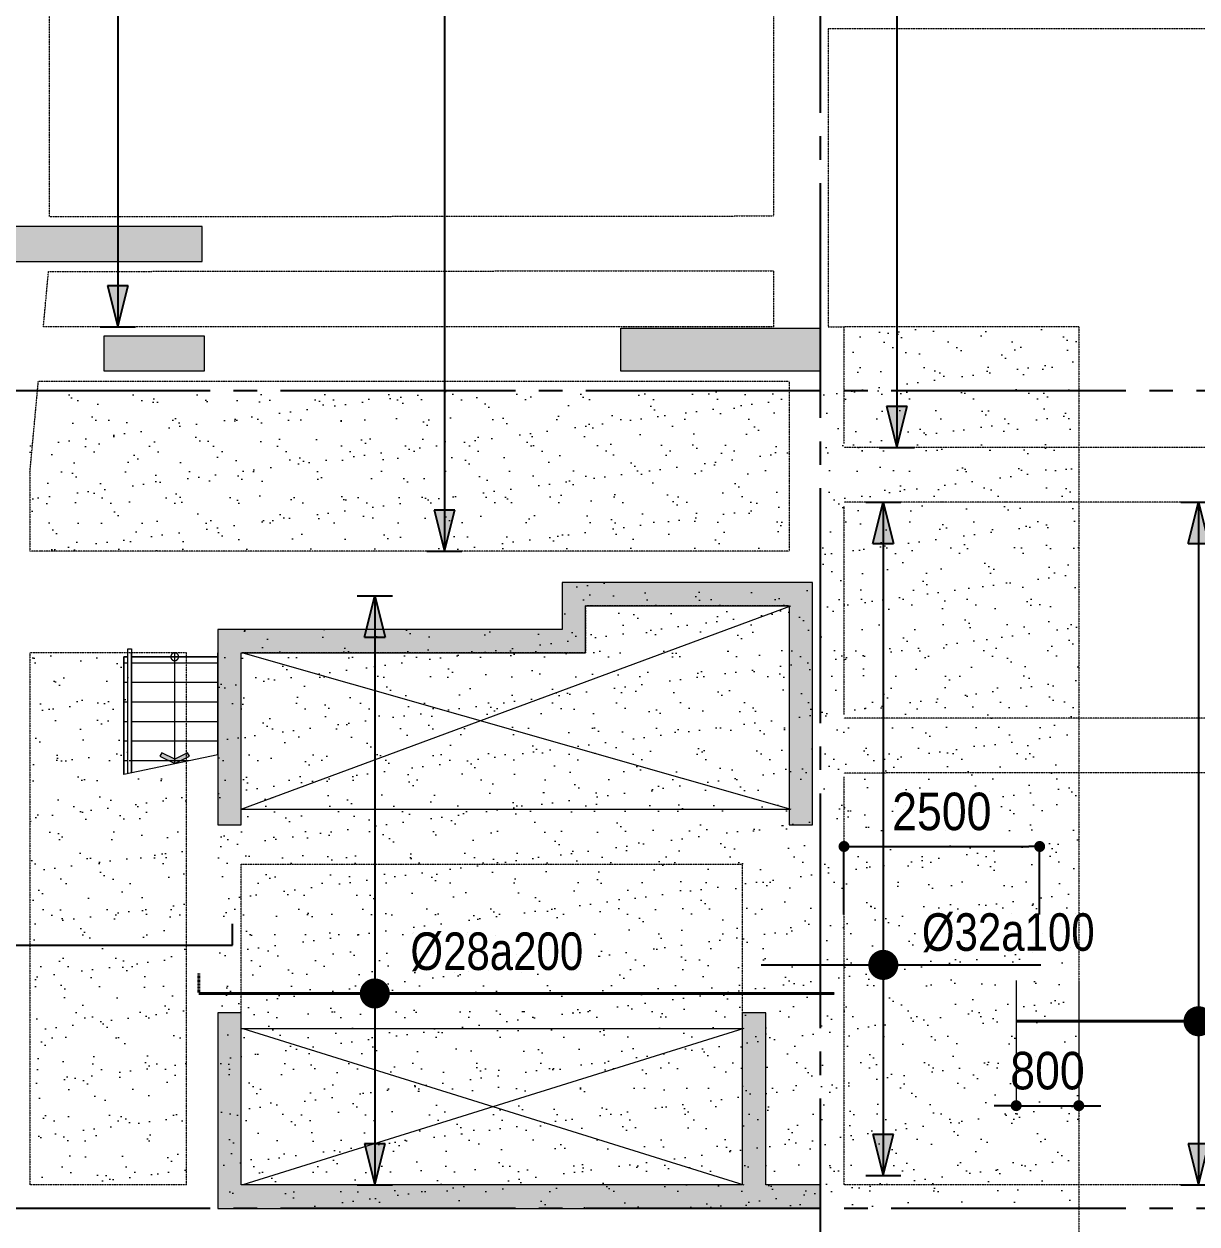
# Model space of a CAD drawing. Header units: millimetres. Extents: x -3819597 to -2591384, y 582389 to 820195.
# Drawn here: x -3671370 to -3656385, y 622031 to 637369 of the extents above; entities that cross this region are included whole.
import ezdxf
from ezdxf.enums import TextEntityAlignment as Align
from ezdxf.xclip import XClip

# ---------------------------------------------------------------- set-up
doc = ezdxf.new("R2010")
doc.units = ezdxf.units.MM
doc.header["$MEASUREMENT"] = 0
doc.header["$XCLIPFRAME"] = 0
for name, pattern in [('CENTER', [2, 1.25, -0.25, 0.25, -0.25]), ('CHG_XX_Damsan_Ham 2$0$CHG_XX_Damsan_Ham 2$0$HIDDEN', [0.375, 0.25, -0.125]), ('CHG_XX_Damsan_Ham 2$0$MB Ham 2$0$Hidden21', [3, 2, -1]), ('CHG_XX_Luoi truc$0$MB_Luoi truc$0$Center101', [13, 10, -1, 1, -1]), ('HIDDEN', [0.375, 0.25, -0.125])]:
    doc.linetypes.add(name, pattern=pattern)
doc.layers.get('0').update_dxf_attribs({"lineweight": 9})
doc.layers.get('Defpoints').update_dxf_attribs({"color": 10, "lineweight": 0})
for name, color, linetype in [('02HN. TEXT B', 1, 'Continuous'), ('08HN. SSS X', 6, 'Continuous'), ('12HN. GRID', 1, 'CENTER'), ("CHG_XX_Damsan_Ham 2$0$CHG_XX_Damsan_Ham 2$0$'S_General_Hatch_8", 8, 'Continuous'), ('CHG_XX_Damsan_Ham 2$0$MB Ham 2$0$Staircase', 30, 'Continuous'), ('CHG_XX_Damsan_Ham 2$0$MB Ham 2$0$Staircase Hidden', 34, 'CHG_XX_Damsan_Ham 2$0$MB Ham 2$0$Hidden21'), ('CHG_XX_Luoi truc$0$Grid', 34, 'Continuous'), ('CHG_XX_Luoi truc$0$Grid Line', 8, 'CHG_XX_Luoi truc$0$MB_Luoi truc$0$Center101'), ('dim', 51, 'Continuous')]:
    doc.layers.add(name, color=color, linetype=linetype)
for name, color, linetype, lineweight in [('CHG_XX_Cot_Ham 2$0$NS-Pier-H2', 150, 'Continuous', 13), ('CHG_XX_Cot_Ham 2$0$NS-Pier-H2 @ 1', 150, 'Continuous', 13), ('CHG_XX_Cot_Ham 2$0$NS-Pier-H2 @ 150', 150, 'Continuous', 13), ("CHG_XX_Damsan_Ham 2$0$CHG_XX_Damsan_Ham 2$0$'S_General_Hidden_1 Thin", 1, 'CHG_XX_Damsan_Ham 2$0$CHG_XX_Damsan_Ham 2$0$HIDDEN', 18), ('CHG_XX_Damsan_Ham 2$0$CHG_XX_Damsan_Ham 2$0$CHG_XX_Damsan_Ham 2$0$Start lo mo', 3, 'Continuous', 15), ('CHG_XX_Damsan_Ham 2$0$CHG_XX_Damsan_Ham 2$0$DBAO', 3, 'Continuous', 13), ('CHG_XX_Damsan_Ham 2$0$CHG_XX_Damsan_Ham 2$0$Start lo mo', 3, 'Continuous', 15), ('CHG_XX_Damsan_Ham 2$0$HATCH', 57, 'Continuous', 9), ('CHG_XX_Damsan_Ham 2$0$tam cap ram', 8, 'Continuous', 5), ('KTH', 154, 'Continuous', 9), ('thep chay suot', 5, 'HIDDEN', 40)]:
    doc.layers.add(name, color=color, linetype=linetype, lineweight=lineweight)
doc.styles.add('[HN042014]STYLE', font='arial.ttf', dxfattribs={"width": 0.8})
doc.styles.add('CHG_XX_Luoi truc$0$MB_Luoi truc$0$Grid A-F$0$VNI-HelveCB', font='VHELVCB_0.TTF')
doc.styles.add('MB_Luoi truc$0$Arial_C', font='arial.ttf', dxfattribs={"width": 0.85})
doc.dimstyles.new('200', dxfattribs={"dimscale": 200, "dimtxt": 2.4, "dimasz": 0.7, "dimexe": 0.0003, "dimexo": 0, "dimgap": 1, "dimtad": 1, "dimdec": 0, "dimzin": 12, "dimdsep": 46, "dimtxsty": 'MB_Luoi truc$0$Arial_C', "dimblk": 'MB_Luoi truc$0$_Dot', "dimcen": 0.5, "dimclrd": 256, "dimclre": 8, "dimclrt": 1, "dimadec": 0, "dimazin": 0, "dimtfac": 1, "dimtdec": 0, "dimtix": 1, "dimtmove": 2, "dimatfit": 3, "dimldrblk": 'MB_Luoi truc$0$HTT Arrow 30', "dimfxl": 1, "dimtolj": 1, "dimtzin": 0, "dimlwe": -1, "dimarcsym": 0})

# ---------------------------------------------------------------- blocks, each defined once
blk = doc.blocks.new('*U701')
at = {"layer": '12HN. GRID', "linetype": 'Continuous'}
h = blk.add_hatch(color=256, dxfattribs=at)
h.dxf.hatch_style = 1
h.paths.add_polyline_path([(-44, 1517.8), (44, 1517.8), (0, 1693.8)])
h = blk.add_hatch(color=256, dxfattribs=at)
h.dxf.hatch_style = 1
h.paths.add_polyline_path([(0, -815.5), (44, -639.5), (-44, -639.5)])
for p, q in [((-75, 1693.8), (75, 1693.8)), ((-44, 1517.8), (0, 1693.8)), ((0, 1693.8), (0, -815.5)), ((0, 1693.8), (44, 1517.8)), ((-44, 1517.8), (44, 1517.8)), ((-44, -639.5), (44, -639.5)), ((-44, -639.5), (0, -815.5)), ((0, -815.5), (44, -639.5)), ((-75, -815.5), (75, -815.5))]:
    blk.add_line(p, q, dxfattribs=at)
at = {"layer": '12HN. GRID', "linetype": 'Continuous', "const_width": 64, "flags": 128}
blk.add_lwpolyline([(-32, 0, -1), (32, 0, -1)], format="xyb", close=True, dxfattribs=at)
at = {"layer": 'thep chay suot', "linetype": 'ByBlock', "ltscale": 0.001}
for p, q in [((-750, 0), (-750, 86.1)), ((1958, 0), (1958, 0))]:
    blk.add_line(p, q, dxfattribs=at)
at = {"layer": 'thep chay suot', "linetype": 'HIDDEN', "ltscale": 10}
blk.add_line((-750, 0), (1958, 0), dxfattribs=at)
at = {"layer": '02HN. TEXT B', "linetype": 'ByBlock', "style": '[HN042014]STYLE', "width": 0.8, "flags": 8}
blk.add_attdef('0', text='', height=160, dxfattribs=at).set_placement((-351.3, 260), align=Align.MIDDLE_CENTER)
blk.add_attdef('1', text='', height=160, dxfattribs=at).set_placement((151.8, 180), align=Align.MIDDLE_LEFT)
at = {"layer": 'Defpoints', "color": 9, "linetype": 'ByBlock', "style": '[HN042014]STYLE', "width": 0.8, "flags": 9}
for tag, p in [('2', (-12061.2, -1424.1)), ('3', (-12061.2, -1828.8)), ('4', (-12061.2, -2233.6)), ('5', (-12061.2, -2624.1))]:
    blk.add_attdef(tag, text='', height=250, dxfattribs=at).set_placement(p, align=Align.MIDDLE_CENTER)
blk = doc.blocks.new('*U709')
at = {"layer": '12HN. GRID', "linetype": 'Continuous'}
h = blk.add_hatch(color=256, dxfattribs=at)
h.dxf.hatch_style = 1
h.paths.add_polyline_path([(0, -8168), (44, -7992), (-44, -7992)])
for p, q in [((0, 1040.4), (0, -8168)), ((-44, -7992), (44, -7992)), ((-44, -7992), (0, -8168)), ((0, -8168), (44, -7992)), ((-75, -8168), (75, -8168))]:
    blk.add_line(p, q, dxfattribs=at)
at = {"layer": '02HN. TEXT B', "linetype": 'ByBlock', "style": '[HN042014]STYLE', "width": 0.8, "flags": 8}
blk.add_attdef('0', text='', height=160, dxfattribs=at).set_placement((-351.3, 260), align=Align.MIDDLE_CENTER)
blk.add_attdef('1', text='', height=160, dxfattribs=at).set_placement((151.8, 180), align=Align.MIDDLE_LEFT)
at = {"layer": 'Defpoints', "color": 9, "linetype": 'ByBlock', "style": '[HN042014]STYLE', "width": 0.8, "flags": 9}
for tag, p in [('2', (-15733.8, -1000)), ('3', (-15733.8, -1404.8)), ('4', (-15733.8, -1809.5)), ('5', (-15733.8, -2200))]:
    blk.add_attdef(tag, text='', height=250, dxfattribs=at).set_placement(p, align=Align.MIDDLE_CENTER)
blk = doc.blocks.new('MB_Luoi truc$0$_Dot')
at = {"color": 0, "linetype": 'ByBlock', "lineweight": -2}
blk.add_line((-0.5, 0), (-1, 0), dxfattribs=at)
at = {"color": 0, "linetype": 'ByBlock', "const_width": 0.5}
blk.add_lwpolyline([(-0.25, 0, 1), (0.25, 0, 1)], format="xyb", close=True, dxfattribs=at)
blk = doc.blocks.new('*D504')
at = {"layer": 'Defpoints', "color": 0, "ltscale": 1500, "transparency": 16777216}
for p in [(-3658395, 626856), (-3660895, 625986), (-3658395, 625986)]:
    blk.add_point(p, dxfattribs=at)
at = {"layer": 'dim', "color": 8, "ltscale": 1500, "transparency": 16777216}
for p, q in [((-3660895, 625986), (-3660895, 626856)), ((-3658395, 625986), (-3658395, 626856))]:
    blk.add_line(p, q, dxfattribs=at)
at = {"layer": 'dim', "lineweight": -2, "ltscale": 1500, "transparency": 16777216}
blk.add_line((-3660755, 626856), (-3658535, 626856), dxfattribs=at)
at = {"layer": 'dim', "lineweight": -2, "ltscale": 1500, "transparency": 16777216, "xscale": 140, "yscale": 140, "zscale": 140, "rotation": 180}
blk.add_blockref('MB_Luoi truc$0$_Dot', (-3660895, 626856), dxfattribs=at)
at = {"layer": 'dim', "lineweight": -2, "ltscale": 1500, "transparency": 16777216, "xscale": 140, "yscale": 140, "zscale": 140}
blk.add_blockref('MB_Luoi truc$0$_Dot', (-3658395, 626856), dxfattribs=at)
at = {"layer": 'dim', "color": 1, "ltscale": 1500, "transparency": 16777216, "insert": (-3659645, 627301), "char_height": 480, "attachment_point": 5, "style": 'MB_Luoi truc$0$Arial_C'}
blk.add_mtext('\\A1;2500', dxfattribs=at)
blk = doc.blocks.new('MB_Luoi truc$0$HTT Arrow 30')
blk.add_hatch(color=256).paths.add_polyline_path([(-2.5, 0.375), (-2.5, -0.375), (0, 0)])
at = {"color": 0, "linetype": 'ByBlock', "lineweight": -2}
for p, q in [((0, 0), (-2.5, 0.375)), ((-2.5, -0.375), (-2.5, 0.375)), ((0, 0), (-2.5, -0.375))]:
    blk.add_line(p, q, dxfattribs=at)
blk = doc.blocks.new('*U505')
at = {"layer": '12HN. GRID', "linetype": 'Continuous'}
h = blk.add_hatch(color=256, dxfattribs=at)
h.dxf.hatch_style = 1
h.paths.add_polyline_path([(-44, 1795.1), (44, 1795.1), (0, 1971.1)])
h = blk.add_hatch(color=256, dxfattribs=at)
h.dxf.hatch_style = 1
h.paths.add_polyline_path([(0, -896.5), (44, -720.5), (-44, -720.5)])
at = {"layer": '08HN. SSS X', "linetype": 'ByBlock', "ltscale": 10}
for p, q in [((-520.7, 0), (670.9, 0)), ((-520.7, 0), (-520.7, 0)), ((670.9, 0), (670.9, 0))]:
    blk.add_line(p, q, dxfattribs=at)
at = {"layer": '12HN. GRID', "linetype": 'Continuous'}
for p, q in [((-75, 1971.1), (75, 1971.1)), ((-44, 1795.1), (0, 1971.1)), ((0, 1971.1), (0, -896.5)), ((0, 1971.1), (44, 1795.1)), ((-44, 1795.1), (44, 1795.1)), ((-44, -720.5), (44, -720.5)), ((-44, -720.5), (0, -896.5)), ((0, -896.5), (44, -720.5)), ((-75, -896.5), (75, -896.5))]:
    blk.add_line(p, q, dxfattribs=at)
at = {"layer": '12HN. GRID', "linetype": 'Continuous', "const_width": 64, "flags": 128}
blk.add_lwpolyline([(-32, 0, 1), (32, 0, 1)], format="xyb", close=True, dxfattribs=at)
at = {"layer": '02HN. TEXT B', "linetype": 'ByBlock', "style": '[HN042014]STYLE', "width": 0.8, "flags": 8}
blk.add_attdef('1', text='', height=160, dxfattribs=at).set_placement((164.4, 140), align=Align.MIDDLE_LEFT)
blk.add_attdef('0', text='', height=160, dxfattribs=at).set_placement((1102.5, 160), align=Align.MIDDLE_CENTER)
at = {"layer": 'Defpoints', "color": 9, "linetype": 'ByBlock', "style": '[HN042014]STYLE', "width": 0.8, "flags": 9}
for tag, p in [('2', (2808.6, 9978.3)), ('3', (2808.6, 9573.6)), ('4', (2808.6, 9168.8)), ('5', (2808.6, 8778.3))]:
    blk.add_attdef(tag, text='', height=250, dxfattribs=at).set_placement(p, align=Align.MIDDLE_CENTER)
blk = doc.blocks.new('*U506')
at = {"layer": '12HN. GRID', "linetype": 'Continuous'}
h = blk.add_hatch(color=256, dxfattribs=at)
h.dxf.hatch_style = 1
h.paths.add_polyline_path([(-44, 1952.4), (44, 1952.4), (0, 2128.4)])
h = blk.add_hatch(color=256, dxfattribs=at)
h.dxf.hatch_style = 1
h.paths.add_polyline_path([(0, -888.2), (44, -712.2), (-44, -712.2)])
at = {"layer": '08HN. SSS X', "linetype": 'ByBlock', "ltscale": 10}
for p, q in [((1269.2, 0), (1269.2, 91.1)), ((-359.8, 0), (1269.2, 0)), ((-359.8, 0), (-359.8, -19))]:
    blk.add_line(p, q, dxfattribs=at)
at = {"layer": '12HN. GRID', "linetype": 'Continuous'}
for p, q in [((-75, 2128.4), (75, 2128.4)), ((-44, 1952.4), (0, 2128.4)), ((0, 2128.4), (0, -888.2)), ((0, 2128.4), (44, 1952.4)), ((-44, 1952.4), (44, 1952.4)), ((-44, -712.2), (44, -712.2)), ((-44, -712.2), (0, -888.2)), ((0, -888.2), (44, -712.2)), ((-75, -888.2), (75, -888.2))]:
    blk.add_line(p, q, dxfattribs=at)
at = {"layer": '12HN. GRID', "linetype": 'Continuous', "const_width": 64, "flags": 128}
blk.add_lwpolyline([(-32, 0, -1), (32, 0, -1)], format="xyb", close=True, dxfattribs=at)
at = {"layer": '02HN. TEXT B', "linetype": 'ByBlock', "style": '[HN042014]STYLE', "width": 0.8, "flags": 8}
blk.add_attdef('1', text='', height=160, dxfattribs=at).set_placement((-797.7, 140), align=Align.MIDDLE_LEFT)
blk.add_attdef('0', text='', height=160, dxfattribs=at).set_placement((1102.5, 160), align=Align.MIDDLE_CENTER)
at = {"layer": 'Defpoints', "color": 9, "linetype": 'ByBlock', "style": '[HN042014]STYLE', "width": 0.8, "flags": 9}
for tag, p in [('2', (3878.9, 10134.1)), ('3', (3878.9, 9729.3)), ('4', (3878.9, 9324.5)), ('5', (3878.9, 8934.1))]:
    blk.add_attdef(tag, text='', height=250, dxfattribs=at).set_placement(p, align=Align.MIDDLE_CENTER)
blk = doc.blocks.new('*U712')
at = {"layer": '12HN. GRID', "linetype": 'Continuous'}
h = blk.add_hatch(color=256, dxfattribs=at)
h.dxf.hatch_style = 1
h.paths.add_polyline_path([(-44, 2035.3), (44, 2035.3), (0, 2211.3)])
h = blk.add_hatch(color=256, dxfattribs=at)
h.dxf.hatch_style = 1
h.paths.add_polyline_path([(0, -697), (44, -521), (-44, -521)])
for p, q in [((-75, 2211.3), (75, 2211.3)), ((-44, 2035.3), (0, 2211.3)), ((0, 2211.3), (0, -697)), ((0, 2211.3), (44, 2035.3)), ((-44, 2035.3), (44, 2035.3)), ((-44, -521), (44, -521)), ((-44, -521), (0, -697)), ((0, -697), (44, -521)), ((-75, -697), (75, -697))]:
    blk.add_line(p, q, dxfattribs=at)
at = {"layer": '12HN. GRID', "linetype": 'Continuous', "const_width": 64, "flags": 128}
blk.add_lwpolyline([(-32, 0, -1), (32, 0, -1)], format="xyb", close=True, dxfattribs=at)
at = {"layer": 'thep chay suot', "linetype": 'HIDDEN', "ltscale": 10}
blk.add_line((-776.5, 0), (4569.8, 0), dxfattribs=at)
at = {"layer": 'thep chay suot', "linetype": 'ByBlock', "ltscale": 0.001}
for p, q in [((-776.5, 0), (-776.5, 0)), ((4569.8, 0), (4569.8, 0))]:
    blk.add_line(p, q, dxfattribs=at)
at = {"layer": '02HN. TEXT B', "linetype": 'ByBlock', "style": '[HN042014]STYLE', "width": 0.8, "flags": 8}
blk.add_attdef('0', text='', height=160, dxfattribs=at).set_placement((-351.3, 260), align=Align.MIDDLE_CENTER)
blk.add_attdef('1', text='', height=160, dxfattribs=at).set_placement((151.8, 180), align=Align.MIDDLE_LEFT)
at = {"layer": 'Defpoints', "color": 9, "linetype": 'ByBlock', "style": '[HN042014]STYLE', "width": 0.8, "flags": 9}
for tag, p in [('2', (14266.2, -99.2)), ('3', (14266.2, -504)), ('4', (14266.2, -908.8)), ('5', (14266.2, -1299.2))]:
    blk.add_attdef(tag, text='', height=250, dxfattribs=at).set_placement(p, align=Align.MIDDLE_CENTER)
blk = doc.blocks.new('*U635')
at = {"layer": '12HN. GRID', "linetype": 'Continuous'}
h = blk.add_hatch(color=256, dxfattribs=at)
h.dxf.hatch_style = 1
h.paths.add_polyline_path([(-44, 1102.7), (44, 1102.7), (0, 1278.7)])
h = blk.add_hatch(color=256, dxfattribs=at)
h.dxf.hatch_style = 1
h.paths.add_polyline_path([(0, -1656.8), (44, -1480.8), (-44, -1480.8)])
at = {"layer": '08HN. SSS X', "linetype": 'ByBlock', "ltscale": 10}
for p, q in [((-491.5, 0), (541.9, 0)), ((-491.5, 0), (-491.5, 0)), ((541.9, 0), (541.9, 0))]:
    blk.add_line(p, q, dxfattribs=at)
at = {"layer": '12HN. GRID', "linetype": 'Continuous'}
for p, q in [((-75, 1278.7), (75, 1278.7)), ((-44, 1102.7), (0, 1278.7)), ((0, 1278.7), (0, -1656.8)), ((0, 1278.7), (44, 1102.7)), ((-44, 1102.7), (44, 1102.7)), ((-44, -1480.8), (44, -1480.8)), ((-44, -1480.8), (0, -1656.8)), ((0, -1656.8), (44, -1480.8)), ((-75, -1656.8), (75, -1656.8))]:
    blk.add_line(p, q, dxfattribs=at)
at = {"layer": '12HN. GRID', "linetype": 'Continuous', "const_width": 64, "flags": 128}
blk.add_lwpolyline([(-32, 0, 1), (32, 0, 1)], format="xyb", close=True, dxfattribs=at)
at = {"layer": '02HN. TEXT B', "linetype": 'ByBlock', "style": '[HN042014]STYLE', "width": 0.8, "flags": 8}
blk.add_attdef('0', text='', height=160, dxfattribs=at).set_placement((1102.5, 160), align=Align.MIDDLE_CENTER)
blk.add_attdef('1', text='', height=160, dxfattribs=at).set_placement((85.4, -144.7), align=Align.MIDDLE_LEFT)
at = {"layer": 'Defpoints', "color": 9, "linetype": 'ByBlock', "style": '[HN042014]STYLE', "width": 0.8, "flags": 9}
for tag, p in [('2', (3368.8, 12888.4)), ('3', (3368.8, 12483.6)), ('4', (3368.8, 12078.9)), ('5', (3368.8, 11688.4))]:
    blk.add_attdef(tag, text='', height=250, dxfattribs=at).set_placement(p, align=Align.MIDDLE_CENTER)
blk = doc.blocks.new('*U640')
at = {"layer": '12HN. GRID', "linetype": 'Continuous'}
h = blk.add_hatch(color=256, dxfattribs=at)
h.dxf.hatch_style = 1
h.paths.add_polyline_path([(0, -4984.5), (44, -4808.5), (-44, -4808.5)])
for p, q in [((0, 1665.6), (0, -4984.5)), ((-44, -4808.5), (44, -4808.5)), ((-44, -4808.5), (0, -4984.5)), ((0, -4984.5), (44, -4808.5)), ((-75, -4984.5), (75, -4984.5))]:
    blk.add_line(p, q, dxfattribs=at)
at = {"layer": '02HN. TEXT B', "linetype": 'ByBlock', "style": '[HN042014]STYLE', "width": 0.8, "flags": 8}
blk.add_attdef('1', text='', height=160, dxfattribs=at).set_placement((-1255.7, 140), align=Align.MIDDLE_LEFT)
blk.add_attdef('0', text='', height=160, dxfattribs=at).set_placement((1102.5, 160), align=Align.MIDDLE_CENTER)
at = {"layer": 'Defpoints', "color": 9, "linetype": 'ByBlock', "style": '[HN042014]STYLE', "width": 0.8, "flags": 9}
for tag, p in [('2', (3368.8, 13244.1)), ('3', (3368.8, 12839.4)), ('4', (3368.8, 12434.6)), ('5', (3368.8, 12044.1))]:
    blk.add_attdef(tag, text='', height=250, dxfattribs=at).set_placement(p, align=Align.MIDDLE_CENTER)
blk = doc.blocks.new('*U1035')
at = {"layer": 'CHG_XX_Cot_Ham 2$0$NS-Pier-H2 @ 1'}
h = blk.add_hatch(color=256, dxfattribs=at)
h.dxf.hatch_style = 1
h.paths.add_polyline_path([(450, 0), (0, 0), (0, -2550), (450, -2550)])
at = {"layer": 'CHG_XX_Cot_Ham 2$0$NS-Pier-H2 @ 150'}
h = blk.add_hatch(color=256, dxfattribs=at)
h.dxf.hatch_style = 1
h.paths.add_polyline_path([(450, 0), (0, 0), (0, -2550), (450, -2550)])
blk = doc.blocks.new('CHG_XX_Cot_Ham 2$0$Block A_C450x2250')
at = {"layer": 'CHG_XX_Cot_Ham 2$0$NS-Pier-H2'}
blk.add_lwpolyline([(450, -2550), (0, -2550), (0, 0), (450, 0)], close=True, dxfattribs=at)
blk.add_blockref('*U1035', (0, 0), dxfattribs=at)
blk = doc.blocks.new('*U1038')
at = {"layer": 'CHG_XX_Cot_Ham 2$0$NS-Pier-H2 @ 1'}
h = blk.add_hatch(color=256, dxfattribs=at)
h.dxf.hatch_style = 1
h.paths.add_polyline_path([(550, 0), (0, 0), (0, -2550), (550, -2550)])
at = {"layer": 'CHG_XX_Cot_Ham 2$0$NS-Pier-H2 @ 150'}
h = blk.add_hatch(color=256, dxfattribs=at)
h.dxf.hatch_style = 1
h.paths.add_polyline_path([(550, 0), (0, 0), (0, -2550), (550, -2550)])
blk = doc.blocks.new('CHG_XX_Cot_Ham 2$0$550x2550')
at = {"layer": 'CHG_XX_Cot_Ham 2$0$NS-Pier-H2'}
blk.add_lwpolyline([(550, -2550), (0, -2550), (0, 0), (550, 0)], close=True, dxfattribs=at)
blk.add_blockref('*U1038', (0, 0), dxfattribs=at)
blk = doc.blocks.new('*U1029')
at = {"layer": 'CHG_XX_Luoi truc$0$Grid Line'}
blk.add_line((0, 0), (0, 608), dxfattribs=at)
at = {"layer": 'CHG_XX_Luoi truc$0$Grid', "lineweight": -2, "style": 'CHG_XX_Luoi truc$0$MB_Luoi truc$0$Grid A-F$0$VNI-HelveCB'}
for tag, p in [('GRIDSUB', (0, 617)), ('GRID', (0, -9))]:
    blk.add_attdef(tag, text='', height=5, dxfattribs=at).set_placement(p, align=Align.MIDDLE)
blk = doc.blocks.new('*U1031')
at = {"layer": 'CHG_XX_Luoi truc$0$Grid Line'}
blk.add_line((0, 0), (0, 438), dxfattribs=at)
at = {"layer": 'CHG_XX_Luoi truc$0$Grid', "lineweight": -2, "style": 'CHG_XX_Luoi truc$0$MB_Luoi truc$0$Grid A-F$0$VNI-HelveCB'}
for tag, p in [('GRIDSUB', (0, 447)), ('GRID', (0, -9))]:
    blk.add_attdef(tag, text='', height=5, dxfattribs=at).set_placement(p, align=Align.MIDDLE)
blk = doc.blocks.new('CHG_XX_Luoi truc')
at = {"layer": 'CHG_XX_Luoi truc$0$Grid', "xscale": 300, "yscale": 300, "zscale": 300}
blk.add_blockref('*U1029', (87300, -12747), dxfattribs=at)
at = {"layer": 'CHG_XX_Luoi truc$0$Grid', "xscale": 300.0000000000013, "yscale": 300.0000000000013, "zscale": 300.0000000000013, "rotation": 90}
for p in [(110703, 22700), (110703, 12250)]:
    blk.add_blockref('*U1031', p, dxfattribs=at)
blk = doc.blocks.new('*U1041')
at = {"layer": 'CHG_XX_Cot_Ham 2$0$NS-Pier-H2 @ 1'}
h = blk.add_hatch(color=256, dxfattribs=at)
h.dxf.hatch_style = 1
h.paths.add_polyline_path([(78150, 23400), (78150, 22950), (79425, 22950), (79425, 23400)])
at = {"layer": 'CHG_XX_Cot_Ham 2$0$NS-Pier-H2 @ 150'}
h = blk.add_hatch(color=256, dxfattribs=at)
h.dxf.hatch_style = 1
h.paths.add_polyline_path([(78150, 23400), (78150, 22950), (79425, 22950), (79425, 23400)])
blk = doc.blocks.new('CHG_XX_Cot_Ham 2')
at = {"layer": 'CHG_XX_Cot_Ham 2$0$NS-Pier-H2'}
h = blk.add_hatch(color=256, dxfattribs=at)
h.dxf.hatch_style = 1
h.paths.add_polyline_path([(99639.2, 163400), (-10900, 163400), (-10900, 85450), (-300, 85450), (-300, 84050), (32350, 84050), (32350, -9000), (103575.5, -9000), (106050, -6022), (106050, 158254.3)])
h.paths.add_polyline_path([(99533.7, 163100), (105750, 158110.4), (105750, 90450), (105650, 90450), (105750, 90450), (105750, 13850), (105750, 13722.3), (105750, -5913.6), (103434.7, -8700), (93599.8, -8700), (93299.8, -8700), (32650, -8700), (32650, 84350), (0, 84350), (0, 85750), (-10600, 85750), (-10600, 163100), (93600, 163100)], flags=16)
h = blk.add_hatch(color=256, dxfattribs=at)
h.dxf.hatch_style = 1
h.paths.add_polyline_path([(84300, 19950), (86900, 19950), (86900, 17150), (87200, 17150), (87200, 20250), (84000, 20250), (84000, 19650), (79600, 19650), (79600, 17150), (79900, 17150), (79900, 19350), (84300, 19350)])
h = blk.add_hatch(color=256, dxfattribs=at)
h.dxf.hatch_style = 1
h.paths.add_polyline_path([(87300, 12550), (86600, 12550), (86600, 14750), (86300, 14750), (86300, 12550), (79900, 12550), (79900, 14750), (79600, 14750), (79600, 12250), (87300, 12250)])
blk.add_lwpolyline([(79425, 23400), (79425, 22950), (78150, 22950), (78150, 23400)], close=True, dxfattribs=at)
for points in [[(87200, 17150), (87200, 20250), (84000, 20250), (84000, 19650), (79600, 19650), (79600, 17150), (79900, 17150), (79900, 19350), (84300, 19350), (84300, 19950), (86900, 19950), (86900, 17150), (87200, 17150)], [(79600, 14750), (79600, 12250), (87300, 12250), (87300, 12550), (86600, 12550), (86600, 14750), (86300, 14750), (86300, 12550), (79900, 12550), (79900, 14750), (79600, 14750)]]:
    blk.add_lwpolyline(points, dxfattribs=at)
for name in ['CHG_XX_Luoi truc', '*U1041']:
    blk.add_blockref(name, (0, 0), dxfattribs=at)
at = {"layer": 'CHG_XX_Cot_Ham 2$0$NS-Pier-H2', "xscale": -1, "rotation": 90}
blk.add_blockref('CHG_XX_Cot_Ham 2$0$Block A_C450x2250', (76850, 24800), dxfattribs=at)
at = {"layer": 'Defpoints', "rotation": 90}
blk.add_blockref('CHG_XX_Cot_Ham 2$0$550x2550', (84750, 22950), dxfattribs=at)
blk = doc.blocks.new('CHG_XX_Damsan_Ham 2$0$MB Ham 2$0$Arrow 60')
at = {"linetype": 'ByBlock', "lineweight": -2}
h = blk.add_hatch(color=0, dxfattribs=at)
h.paths.add_polyline_path([(1.88, 0.94), (1.65, 1.38), (0, 0.56), (-1.65, 1.38), (-1.88, 0.94), (0, 0)], flags=17)
h.paths.add_polyline_path([(1.65, 1.38), (1.88, 0.94), (0, 0), (-1.88, 0.94), (-1.65, 1.38), (0, 0.56)])
blk.add_hatch(color=0, dxfattribs=at).paths.add_polyline_path([(1.65, 1.38), (1.88, 0.94), (0, 0), (-1.88, 0.94), (-1.65, 1.38), (0, 0.56)])
at = {"color": 0, "linetype": 'ByBlock', "lineweight": -2}
blk.add_lwpolyline([(1.65, 1.38), (1.88, 0.94), (0, 0), (-1.88, 0.94), (-1.65, 1.38), (0, 0.56)], close=True, dxfattribs=at)
blk = doc.blocks.new('CHG_XX_Damsan_Ham 2$0$MB Ham 2$0$Dot')
at = {"linetype": 'ByBlock', "lineweight": -2}
h = blk.add_hatch(color=0, dxfattribs=at)
edge = h.paths.add_edge_path()
edge.add_arc((0, 0), 0.5, 0, 360)
at = {"color": 0, "linetype": 'ByBlock', "lineweight": -2}
blk.add_line((0, -1), (0, 1), dxfattribs=at)
blk.add_circle((0, 0), 0.5, dxfattribs=at)
blk = doc.blocks.new('*U966')
at = {"layer": 'CHG_XX_Damsan_Ham 2$0$tam cap ram'}
h = blk.add_hatch(dxfattribs=at)
h.set_pattern_fill('_USER', color=256, scale=250, angle=90, pattern_type=0)
h.set_pattern_definition([(90, (2200, 2550), (-250, 2e-14), [])])
h.paths.add_polyline_path([(1200, 2550), (3200, 2550), (3200, 1450), (1200, 1450)])
h.paths.add_polyline_path([(1200, 1400), (3200, 1400), (3200, 1350), (1200, 1350)])
h.paths.add_polyline_path([(1200, 1200), (3200, 1200), (3200, 1150), (1200, 1150)])
h.paths.add_polyline_path([(1200, 1100), (3200, 1100), (3200, 0), (1200, 0)])
at = {"layer": 'CHG_XX_Damsan_Ham 2$0$MB Ham 2$0$Staircase'}
for p, q in [((1200, 0), (1200, 1100)), ((3200, 0), (3200, 1100)), ((0, 0), (4400, 0))]:
    blk.add_line(p, q, dxfattribs=at)
at = {"layer": 'CHG_XX_Damsan_Ham 2$0$MB Ham 2$0$Staircase Hidden'}
for p, q in [((4400, 2550), (4400, 0)), ((4400, 1200), (4400, 1350))]:
    blk.add_line(p, q, dxfattribs=at)
at = {"layer": 'CHG_XX_Damsan_Ham 2$0$tam cap ram'}
for p, q in [((0, 0), (0, 2550)), ((0, 2550), (4400, 2550)), ((1200, 1450), (1200, 2550)), ((1598, 1350), (1848, 2550)), ((1700, 1350), (1950, 2550)), ((3200, 1450), (3200, 2550)), ((600, 550), (600, 2000)), ((600, 2000), (3800, 2000)), ((3800, 550), (3800, 2000)), ((1100, 1100), (1100, 1450)), ((1100, 1450), (3300, 1450)), ((1150, 1150), (1150, 1400)), ((1150, 1400), (3250, 1400)), ((1200, 1150), (1200, 1400)), ((1200, 1400), (1200, 1350)), ((3200, 1150), (3200, 1400)), ((3250, 1150), (3250, 1400)), ((3300, 1100), (3300, 1450)), ((1200, 1350), (3200, 1350)), ((1100, 1100), (3300, 1100)), ((1150, 1150), (3250, 1150)), ((1200, 1200), (3200, 1200)), ((1200, 1200), (1200, 1150)), ((600, 550), (3800, 550))]:
    blk.add_line(p, q, dxfattribs=at)
for points in [[(1200, 2550), (3200, 2550), (3200, 1450), (1200, 1450)], [(1200, 1400), (3200, 1400), (3200, 1350), (1200, 1350)], [(1200, 1200), (3200, 1200), (3200, 1150), (1200, 1150)], [(1200, 1100), (3200, 1100), (3200, 0), (1200, 0)]]:
    blk.add_lwpolyline(points, close=True, dxfattribs=at)
for centre, start, end in [((1200, 1350), 90, 180), ((3200, 1350), 0, 90), ((1200, 1200), 180, 270), ((3200, 1200), 270, 0)]:
    blk.add_arc(centre, 1200, start, end, dxfattribs=at)
at = {"layer": 'CHG_XX_Damsan_Ham 2$0$tam cap ram', "yscale": 100, "zscale": 100}
for name, p, xscale, rotation in [('CHG_XX_Damsan_Ham 2$0$MB Ham 2$0$Arrow 60', (1835, 2000), 100, 270), ('CHG_XX_Damsan_Ham 2$0$MB Ham 2$0$Dot', (3200, 2000), 100, 270), ('CHG_XX_Damsan_Ham 2$0$MB Ham 2$0$Arrow 60', (3200, 550), -100, 90)]:
    blk.add_blockref(name, p, dxfattribs=dict(at, xscale=xscale, rotation=rotation))
blk = doc.blocks.new('CHG_XX_Damsan_Ham 2$0$ArchStaireH2')
at = {"layer": 'CHG_XX_Damsan_Ham 2$0$tam cap ram'}
blk.add_lwpolyline([(66200, -123190), (66200, -121650), (66250, -121650), (66250, -123179)], dxfattribs=at)
ref = blk.add_blockref('*U966', (64800, -124950), dxfattribs=dict(at, xscale=-1, rotation=270))
XClip(ref).set_block_clipping_path([(3250, 1350), (3249.9999999999, 2550), (1945, 2550), (1695, 1349)])
blk = doc.blocks.new('CHG_XX_Damsan_Ham 2', base_point=(3089256, -609981))
at = {"layer": "CHG_XX_Damsan_Ham 2$0$CHG_XX_Damsan_Ham 2$0$'S_General_Hatch_8"}
h = blk.add_hatch(dxfattribs=at)
h.set_pattern_fill('CROSS', color=256, scale=2000)
edge = h.paths.add_edge_path()
edge.add_line((76750, 42625), (76750, 65250))
edge.add_line((76750, 65250), (76750, 65850))
edge.add_line((76750, 65850), (77900, 65850))
edge.add_line((77900, 65850), (77900, 89350))
edge.add_line((77900, 89350), (76850, 89350))
edge.add_line((76850, 89350), (76850, 90650))
edge.add_line((76850, 90650), (76852, 131950))
edge.add_line((76852, 131950), (51950, 131950))
edge.add_line((51950, 131950), (51950, 130600))
edge.add_line((51950, 130600), (22700, 130600))
edge.add_line((22700, 130600), (22700, 84050))
edge.add_line((22700, 84050), (32350, 84050))
edge.add_line((32350, 84050), (32350, 22700))
edge.add_line((32350, 22700), (76500, 22700))
edge.add_line((76500, 22700), (76500, 23518))
edge.add_line((76500, 23518), (76750, 23518))
edge.add_line((76750, 23518), (76750, 42625))
edge.add_line((76750, 42625), (76750, 43198))
at = {"layer": 'CHG_XX_Damsan_Ham 2$0$HATCH'}
h = blk.add_hatch(dxfattribs=at)
h.set_pattern_fill('AR-SAND', color=256, scale=262.5)
h.paths.add_polyline_path([(90600, 23519), (87600, 23519), (87600, 22700), (90600, 22700)])
h = blk.add_hatch(dxfattribs=at)
h.set_pattern_fill('AR-SAND', color=256, scale=262.5)
h.paths.add_polyline_path([(86900, 22700), (77450, 22700), (77450, 22000), (77200, 22000), (77200, 20650), (86900, 20649)])
h = blk.add_hatch(dxfattribs=at)
h.set_pattern_fill('AR-SAND', color=256, scale=262.5)
h.paths.add_polyline_path([(90600, 22700), (87300, 22700), (87300, 12250), (90600, 12250)])
h = blk.add_hatch(dxfattribs=at)
h.set_pattern_fill('AR-SAND', color=256, scale=262.5)
h.paths.add_polyline_path([(86900, 17150), (87200, 17150), (87200, 20250), (84000, 20250), (84000, 19650), (79600, 19650), (79600, 19300), (79600, 19300), (79600, 18050), (79600, 17150), (79900, 17150), (79900, 19350), (84300, 19350), (84300, 19950), (86900, 19949), (86900, 19950), (84300, 19950), (84300, 19350), (79900, 19350), (79900, 17350), (86900, 17350), (86900, 19949), (86900, 19949)])
h = blk.add_hatch(dxfattribs=at)
h.set_pattern_fill('AR-SAND', color=256, scale=262.5)
h.paths.add_polyline_path([(79200, 17967), (78500, 17821), (78500, 19300), (79000, 19300, -0.414214), (79050, 19350), (77200, 19350), (77200, 12550), (79200, 12550)])
h = blk.add_hatch(dxfattribs=at)
h.set_pattern_fill('AR-SAND', color=256, scale=262.5)
h.paths.add_polyline_path([(86300, 17350), (79900, 17350), (79900, 12550), (79900, 14250), (79900, 17150), (79600, 17150), (79600, 12250), (87300, 12250), (87450, 12550), (87300, 12550), (87200, 17350), (86300, 17350), (86300, 12550), (86300, 12550)])
at = {"layer": "CHG_XX_Damsan_Ham 2$0$CHG_XX_Damsan_Ham 2$0$'S_General_Hidden_1 Thin", "ltscale": 10}
for p, q in [((86700, 30600), (86700, 24934)), ((77450, 24925), (77450, 28875)), ((87400, 27325), (87400, 23519)), ((98250, 27325), (87400, 27325)), ((77450, 24925), (86700, 24934)), ((77438, 24225), (86700, 24234)), ((86700, 24234), (86700, 23519)), ((77373, 23518), (77438, 24225)), ((86700, 23519), (77373, 23518)), ((87400, 23519), (87600, 23519)), ((90600, 23519), (87600, 23519)), ((87600, 23519), (87600, 22025)), ((90600, 23519), (90600, 8850)), ((77200, 21650), (77308, 22818)), ((86900, 22819), (77308, 22818)), ((86900, 22819), (86900, 20649)), ((98250, 21975), (87600, 21975)), ((77200, 21650), (77200, 20650)), ((98250, 21275), (87600, 21275)), ((87600, 21225), (87600, 18564)), ((86900, 20649), (77200, 20650)), ((86900, 19949), (84300, 19950)), ((84300, 19950), (84300, 19350)), ((86900, 19950), (86900, 17350)), ((79200, 19350), (77200, 19350)), ((77200, 19350), (77200, 12550)), ((79200, 12552), (79200, 19350)), ((84300, 19350), (79900, 19350)), ((79900, 17350), (79900, 19350)), ((98250, 18521), (87600, 18514)), ((98250, 17821), (87600, 17814)), ((87600, 17764), (87600, 12550)), ((79900, 12550), (79900, 16650)), ((79900, 16650), (86299, 16650)), ((86299, 16650), (86300, 12550)), ((79200, 12550), (77200, 12550)), ((86300, 12550), (79900, 12550)), ((98250, 12550), (87600, 12550))]:
    blk.add_line(p, q, dxfattribs=at)
at = {"layer": 'CHG_XX_Damsan_Ham 2$0$CHG_XX_Damsan_Ham 2$0$CHG_XX_Damsan_Ham 2$0$Start lo mo'}
for p, q in [((79900, 17350), (86922, 19950)), ((79922, 19350), (86922, 17350)), ((79900, 17350), (86900, 17350)), ((79900, 14550), (86300, 14550)), ((86322, 14550), (79922, 12550)), ((79922, 14550), (86322, 12550))]:
    blk.add_line(p, q, dxfattribs=at)
at = {"layer": 'CHG_XX_Damsan_Ham 2$0$CHG_XX_Damsan_Ham 2$0$Start lo mo'}
for p, q in [((79900, 17350), (86900, 17350)), ((79900, 14550), (86300, 14550))]:
    blk.add_line(p, q, dxfattribs=at)
at = {"layer": 'CHG_XX_Damsan_Ham 2$0$CHG_XX_Damsan_Ham 2$0$DBAO'}
blk.add_blockref('CHG_XX_Cot_Ham 2', (0, 0), dxfattribs=at)
at = {"layer": 'CHG_XX_Damsan_Ham 2$0$HATCH'}
for name, p in [('CHG_XX_Cot_Ham 2', (0, 0)), ('CHG_XX_Damsan_Ham 2$0$ArchStaireH2', (12250, 141050))]:
    blk.add_blockref(name, p, dxfattribs=at)
blk = doc.blocks.new('*D775')
at = {"layer": 'Defpoints', "color": 0, "ltscale": 1500, "transparency": 16777216}
for p in [(-3658695, 625643), (-3657895, 625643), (-3657895, 623543)]:
    blk.add_point(p, dxfattribs=at)
at = {"layer": 'KTH', "color": 8, "ltscale": 1500, "transparency": 16777216}
for p, q in [((-3658695, 625143), (-3658695, 623543)), ((-3657895, 625143), (-3657895, 623543))]:
    blk.add_line(p, q, dxfattribs=at)
at = {"layer": 'KTH', "lineweight": -2, "ltscale": 1500, "transparency": 16777216}
for p, q in [((-3658835, 623543), (-3658975, 623543)), ((-3658695, 623543), (-3657895, 623543)), ((-3657755, 623543), (-3657615, 623543))]:
    blk.add_line(p, q, dxfattribs=at)
at = {"layer": 'KTH', "lineweight": -2, "ltscale": 1500, "transparency": 16777216, "xscale": 140, "yscale": 140, "zscale": 140}
blk.add_blockref('MB_Luoi truc$0$_Dot', (-3658695, 623543), dxfattribs=at)
at = {"layer": 'KTH', "lineweight": -2, "ltscale": 1500, "transparency": 16777216, "xscale": 140, "yscale": 140, "zscale": 140, "rotation": 180}
blk.add_blockref('MB_Luoi truc$0$_Dot', (-3657895, 623543), dxfattribs=at)
at = {"layer": 'KTH', "color": 1, "ltscale": 1500, "transparency": 16777216, "insert": (-3658295, 623988), "char_height": 480, "attachment_point": 5, "style": 'MB_Luoi truc$0$Arial_C'}
blk.add_mtext('\\A1;800', dxfattribs=at)

msp = doc.modelspace()

# ---------------------------------------------------------------- block references
at = {"layer": '08HN. SSS X', "linetype": 'Continuous', "xscale": 3, "yscale": 3, "zscale": 3}
msp.add_blockref('*U640', (-3660220.6, 646909.3), dxfattribs=at)
at = {"layer": '08HN. SSS X', "linetype": 'Continuous'}
ref = msp.add_blockref('*U635', (-3670170.6, 638469.9), dxfattribs=dict(at, xscale=3, yscale=3, zscale=3))
ref.add_attrib('1', '%%c25a200', dxfattribs={"layer": '02HN. TEXT B', "linetype": 'ByBlock', "height": 480, "style": '[HN042014]STYLE', "width": 0.8}).set_placement((-3669914.4, 638035.7), align=Align.MIDDLE_LEFT)
ref = msp.add_blockref('*U506', (-3672515.5, 625595.7), dxfattribs=dict(at, xscale=3, yscale=3, zscale=3))
ref.add_attrib('1', '%%c28a100', dxfattribs={"layer": '02HN. TEXT B', "linetype": 'ByBlock', "height": 480, "style": '[HN042014]STYLE', "width": 0.8}).set_placement((-3674908.5, 626015.7), align=Align.MIDDLE_LEFT)
ref = msp.add_blockref('*U505', (-3660392.6, 625342.5), dxfattribs=dict(at, xscale=3, yscale=3, zscale=3))
ref.add_attrib('1', '%%c32a100', dxfattribs={"layer": '02HN. TEXT B', "linetype": 'ByBlock', "height": 480, "style": '[HN042014]STYLE', "width": 0.8}).set_placement((-3659899.5, 625762.5), align=Align.MIDDLE_LEFT)
at = {"layer": 'dim', "ltscale": 1500}
msp.add_blockref('CHG_XX_Damsan_Ham 2', (-659239.3, 0), dxfattribs=at)
at = {"layer": 'thep chay suot', "xscale": 3, "yscale": 3, "zscale": 3}
msp.add_blockref('*U709', (-3666000.1, 655134.8), dxfattribs=at)
at = {"layer": 'thep chay suot'}
ref = msp.add_blockref('*U712', (-3656365.3, 624622), dxfattribs=dict(at, xscale=3, yscale=3, zscale=3))
ref.add_attrib('1', '%%c20a200', dxfattribs={"layer": '02HN. TEXT B', "linetype": 'ByBlock', "height": 480, "style": '[HN042014]STYLE', "width": 0.8}).set_placement((-3655909.9, 625162), align=Align.MIDDLE_LEFT)
ref = msp.add_blockref('*U701', (-3666888.8, 624977.5), dxfattribs=dict(at, xscale=3, yscale=3, zscale=3))
ref.add_attrib('1', '%%c28a200', dxfattribs={"layer": '02HN. TEXT B', "linetype": 'ByBlock', "height": 480, "style": '[HN042014]STYLE', "width": 0.8}).set_placement((-3666433.4, 625517.5), align=Align.MIDDLE_LEFT)

# ---------------------------------------------------------------- dimensions: what is measured, and where the dimension line sits
at = {"layer": 'dim', "ltscale": 1500}
dim = msp.add_linear_dim(base=(-3658394.6, 626855.7), p1=(-3660895, 625986.5), p2=(-3658394.6, 625986.5), dimstyle='200', override={"dimfxl": 8, "dimfxlon": 1, "dimarcsym": 1}, dxfattribs=at)
dim.commit()
dim.dimension.update_dxf_attribs({"geometry": '*D504', "text_midpoint": (-3659644.8, 627300.8)})
at = {"layer": 'KTH', "ltscale": 1500}
dim = msp.add_linear_dim(base=(-3657895, 623542.7), p1=(-3658694.7, 625642.7), p2=(-3657895, 625642.7), dimstyle='200', override={"dimfxl": 8, "dimfxlon": 1, "dimarcsym": 1}, dxfattribs=at)
dim.commit()
dim.dimension.update_dxf_attribs({"geometry": '*D775', "text_midpoint": (-3658294.8, 623987.8)})

doc.saveas('drawing.dxf')
